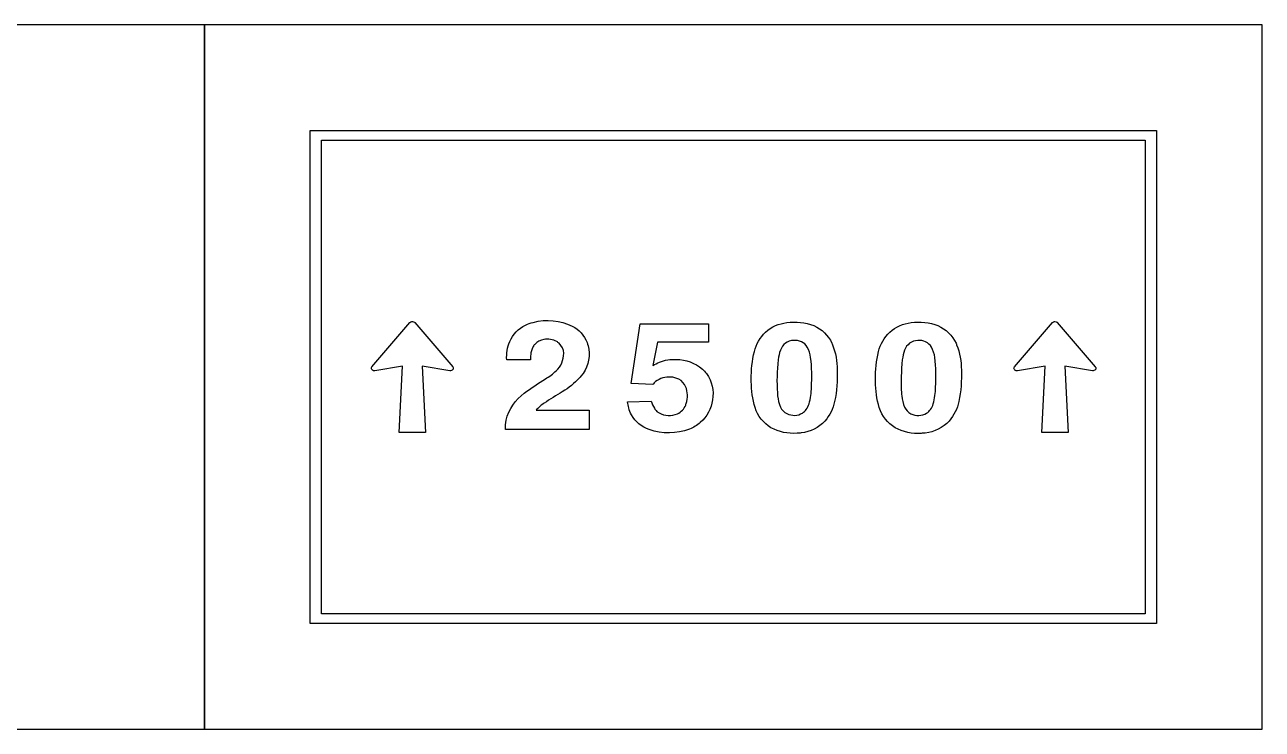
# Model space of a CAD drawing. Extents: x 0 to 4500, y -1000 to 1500.
# Drawn here: x 2745 to 4500, y -1000 to 0 of the extents above; entities that cross this region are included whole.
import ezdxf

# ---------------------------------------------------------------- set-up
doc = ezdxf.new("R2010")
doc.units = 0
doc.header["$MEASUREMENT"] = 0

msp = doc.modelspace()

# ---------------------------------------------------------------- linework, layer by layer
for points in [[(1500, -999.9998), (3000, -999.9998), (3000, 0.0001), (1500, 0.0001)], [(3000, -999.9998), (4500, -999.9998), (4500, 0.0001), (3000, 0.0001)], [(3150, -849.9999), (3150, -149.9999), (4350, -149.9999), (4350, -849.9999)], [(3166, -835.9999), (3166, -163.9999), (4334, -163.9999), (4334, -835.9999)]]:
    msp.add_lwpolyline(points, close=True)
for points in [[(3426.72, -574.3059, -0.0731005), (3427.63, -561.1179, -0.171264), (3453.42, -522.9749, -0.0272167), (3483.53, -502.5719, 0.052965), (3498.57, -491.2759, 0.211896), (3509.35, -466.3699, 0.207125), (3502.68, -452.1439, 0.0420745), (3499.57, -449.7489, 0.173104), (3481.34, -446.7379, 0.17511), (3468.21, -453.6399, 0.0655239), (3465.56, -457.5609, 0.0962512), (3462.57, -468.2849, 0.0230971), (3462.06, -475.6499), (3428.48, -475.6499, -0.111719), (3432.83, -449.6239, -0.184909), (3455.17, -426.3859, -0.054487), (3466.07, -422.4539, -0.181713), (3521.49, -427.7039, -0.177669), (3542.46, -450.8689, -0.0647258), (3544.86, -460.6719, -0.220104), (3533.69, -498.9749, -0.0132246), (3531.78, -501.1039, -0.0770612), (3507.36, -520.9349, 0.0102122), (3481.57, -537.1819, 0.0660127), (3470.14, -547.2839), (3545.38, -547.2839), (3545.38, -574.3049)], [(3276.07, -578.7499), (3280.73, -484.4019), (3241.55, -491.1349, -0.204324), (3238.02, -490.3189, -0.0763307), (3237.21, -489.4859, -0.331685), (3237.23, -485.5689, -0.0195629), (3237.41, -485.3429), (3291.33, -422.7109, -0.177819), (3293.95, -421.3049, -0.0380363), (3294.68, -421.2499, -0.18636), (3297.71, -422.3869, -0.029295), (3298.03, -422.7109), (3351.95, -485.3429, -0.236459), (3352.72, -488.2089, -0.103731), (3352.15, -489.4839, -0.164781), (3349.98, -490.9989, -0.116147), (3347.8, -491.1319), (3308.59, -484.4019), (3313.24, -578.7499), (3294.66, -578.7499)], [(3599.62, -535.3309), (3633.43, -534.2109, 0.0496946), (3638.04, -544.4369, 0.05906), (3641.45, -548.7669, 0.0674721), (3644.64, -550.9559, 0.232015), (3670.57, -552.1509, 0.183727), (3682.35, -539.8409, 0.0285274), (3683.11, -537.5949, 0.168397), (3682.28, -513.6339, 0.173371), (3672.64, -503.1869, 0.117528), (3661.13, -500.1479, 0.193612), (3639.69, -506.5929, 0.0291017), (3635.82, -510.5239), (3605.14, -509.2549), (3617.96, -424.4089), (3714.47, -424.4089), (3714.47, -450.7829), (3642.16, -450.7829), (3635.71, -483.5519, -0.0196567), (3645.01, -478.7999, -0.10695), (3669.01, -475.1179, -0.179233), (3706.01, -488.8359, -0.0457765), (3712.06, -495.2469, -0.195601), (3720.39, -532.4939, -0.188915), (3703.02, -564.4999, -0.0748823), (3687.86, -574.0709, -0.174645), (3630.59, -574.7429, -0.179965), (3605.39, -553.7379, -0.0667814), (3601.59, -543.9399, -0.0192106)], [(3775.34, -503.4719, -0.0641723), (3779.69, -463.8859, -0.140181), (3795.67, -436.2919, -0.160859), (3825.78, -422.8059, -0.129578), (3864.03, -426.9869, -0.181047), (3889.63, -452.0329, -0.0130886), (3890.53, -454.1819, -0.094574), (3897.18, -490.1109, -0.0622481), (3893.57, -534.6979, -0.127326), (3879.84, -562.4659, -0.179143), (3846.03, -579.4759, -0.0238476), (3840.34, -579.9079, -0.144144), (3803.29, -572.0209, -0.181893), (3780.77, -543.4069, -0.0728868), (3775.4, -506.4329)], [(3951.43, -503.5369, -0.0641723), (3955.78, -463.9499, -0.140181), (3971.76, -436.3559, -0.16086), (4001.88, -422.8709, -0.129578), (4040.12, -427.0509, -0.181047), (4065.72, -452.0969, -0.0130886), (4066.62, -454.2459, -0.094574), (4073.28, -490.1749, -0.0622481), (4069.66, -534.7629, -0.127326), (4055.93, -562.5309, -0.179143), (4022.12, -579.5409, -0.0238476), (4016.43, -579.9729, -0.144144), (3979.38, -572.0849, -0.181893), (3956.86, -543.4709, -0.0728868), (3951.49, -506.4969)], [(4187.39, -578.7499), (4192.05, -484.4019), (4152.87, -491.1349, -0.204324), (4149.34, -490.3189, -0.0763307), (4148.53, -489.4859, -0.331683), (4148.55, -485.5689, -0.0195629), (4148.73, -485.3429), (4202.65, -422.7109, -0.177819), (4205.27, -421.3049, -0.0380365), (4206, -421.2499, -0.186361), (4209.03, -422.3869, -0.029295), (4209.35, -422.7109), (4263.27, -485.3429, -0.236458), (4264.04, -488.2089, -0.103731), (4263.47, -489.4839, -0.164781), (4261.3, -490.9989, -0.116148), (4259.12, -491.1319), (4219.91, -484.4019), (4224.56, -578.7499), (4205.98, -578.7499)], [(3812.33, -522.7059, 0.0142102), (3812.7, -526.6869, 0.075294), (3816.74, -542.6849, 0.176529), (3825.76, -552.0089, 0.255948), (3847.99, -551.1239, 0.0947374), (3853.39, -546.2189, 0.0794562), (3857.32, -538.0079, 0.0669437), (3860.7, -514.5199, 0.0444532), (3859.54, -472.3209, 0.0946288), (3854.79, -457.6159, 0.155944), (3846.54, -449.9519, 0.126328), (3835.22, -448.0859, 0.155942), (3823.88, -451.9919, 0.139176), (3816.71, -461.7959, 0.0562295), (3813.44, -475.4799, 0.0421351)], [(3988.43, -522.7699, 0.0142102), (3988.8, -526.7509, 0.075294), (3992.83, -542.7499, 0.176529), (4001.85, -552.0729, 0.255948), (4024.08, -551.1889, 0.0947375), (4029.49, -546.2829, 0.0794562), (4033.41, -538.0719, 0.0669437), (4036.79, -514.5839, 0.0444532), (4035.63, -472.3849, 0.0946288), (4030.88, -457.6799, 0.155944), (4022.63, -450.0159, 0.126328), (4011.32, -448.1499, 0.155942), (3999.97, -452.0569, 0.139176), (3992.8, -461.8599, 0.0562295), (3989.53, -475.5449, 0.0421351)]]:
    msp.add_lwpolyline(points, format="xyb", close=True)

doc.saveas('drawing.dxf')
